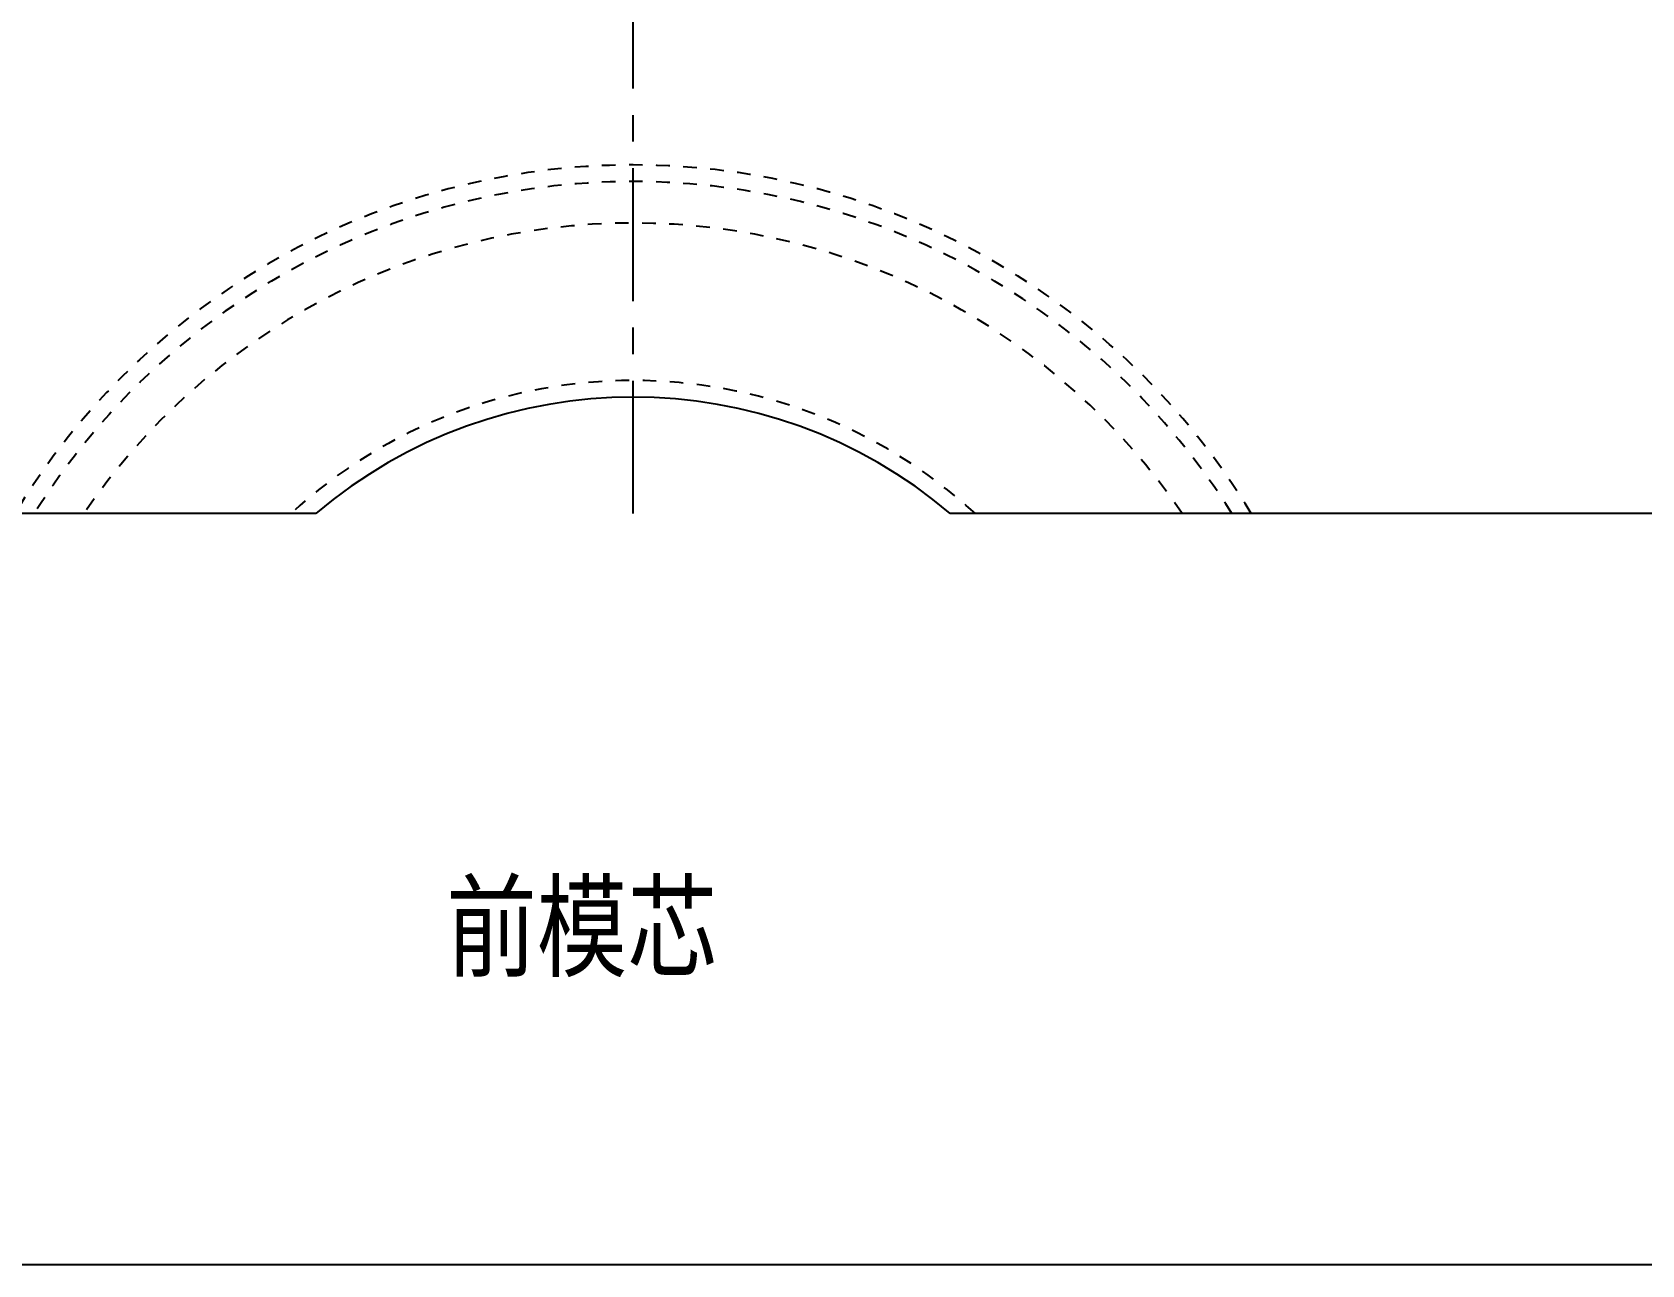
# Model space of a CAD drawing. Header units: millimetres. Extents: x 723 to 11228, y -2384 to 1578.
# Drawn here: x 4899.7 to 5093.5, y -1067.2 to -918.8 of the extents above; entities that cross this region are included whole.
import ezdxf

# ---------------------------------------------------------------- set-up
doc = ezdxf.new("R2010")
doc.units = ezdxf.units.MM
doc.header["$LTSCALE"] = 16.335
doc.linetypes.add('CENTER', pattern=[0.6, 0.375, -0.075, 0.075, -0.075])
doc.linetypes.add('HIDDEN', pattern=[0.2, 0.1, -0.1])
doc.layers.get('0').update_dxf_attribs({"linetype": 'CONTINUOUS'})
doc.layers.add('DEFAULT_2', color=8, linetype='HIDDEN')
doc.styles.get("Standard").update_dxf_attribs({"font": 'txt', "width": 0.8})

msp = doc.modelspace()

# ---------------------------------------------------------------- linework, layer by layer
at = {"color": 1, "linetype": 'CENTER', "ltscale": 2.612305}
msp.add_line((4972.032, -976.744), (4972.032, -506.744), dxfattribs=at)
at = {"color": 7, "linetype": 'Continuous'}
for p, q in [((4933.828, -976.744), (4799.032, -976.744)), ((5145.032, -976.744), (5010.236, -976.744))]:
    msp.add_line(p, q, dxfattribs=at)
msp.add_lwpolyline([(4516.608, -445.212), (5257.053, -445.212), (5257.053, -1067.241), (4516.608, -1067.241)], close=True)
msp.add_arc((4972.032, -1021.744), 59.03, 49.66953, 130.33047, dxfattribs=at)
at = {"layer": 'DEFAULT_2', "color": 8, "linetype": 'HIDDEN'}
for centre, radius, start, end in [((4972.032, -1021.745), 87, 31.14739, 148.85252), ((4972.032, -1021.744), 85, 31.96572, 148.03428), ((4972.032, -1021.744), 80, 34.22887, 145.77113), ((4972.032, -1021.745), 61.03, 47.50561, 132.49449)]:
    msp.add_arc(centre, radius, start, end, dxfattribs=at)

# ---------------------------------------------------------------- texts
at = {"insert": (4944.07, -1021.5), "char_height": 10, "width": 184.4869, "attachment_point": 1}
msp.add_mtext('{\\fSimSun|b0|i0|c134|p2; 前模芯}', dxfattribs=at)

doc.saveas('drawing.dxf')
